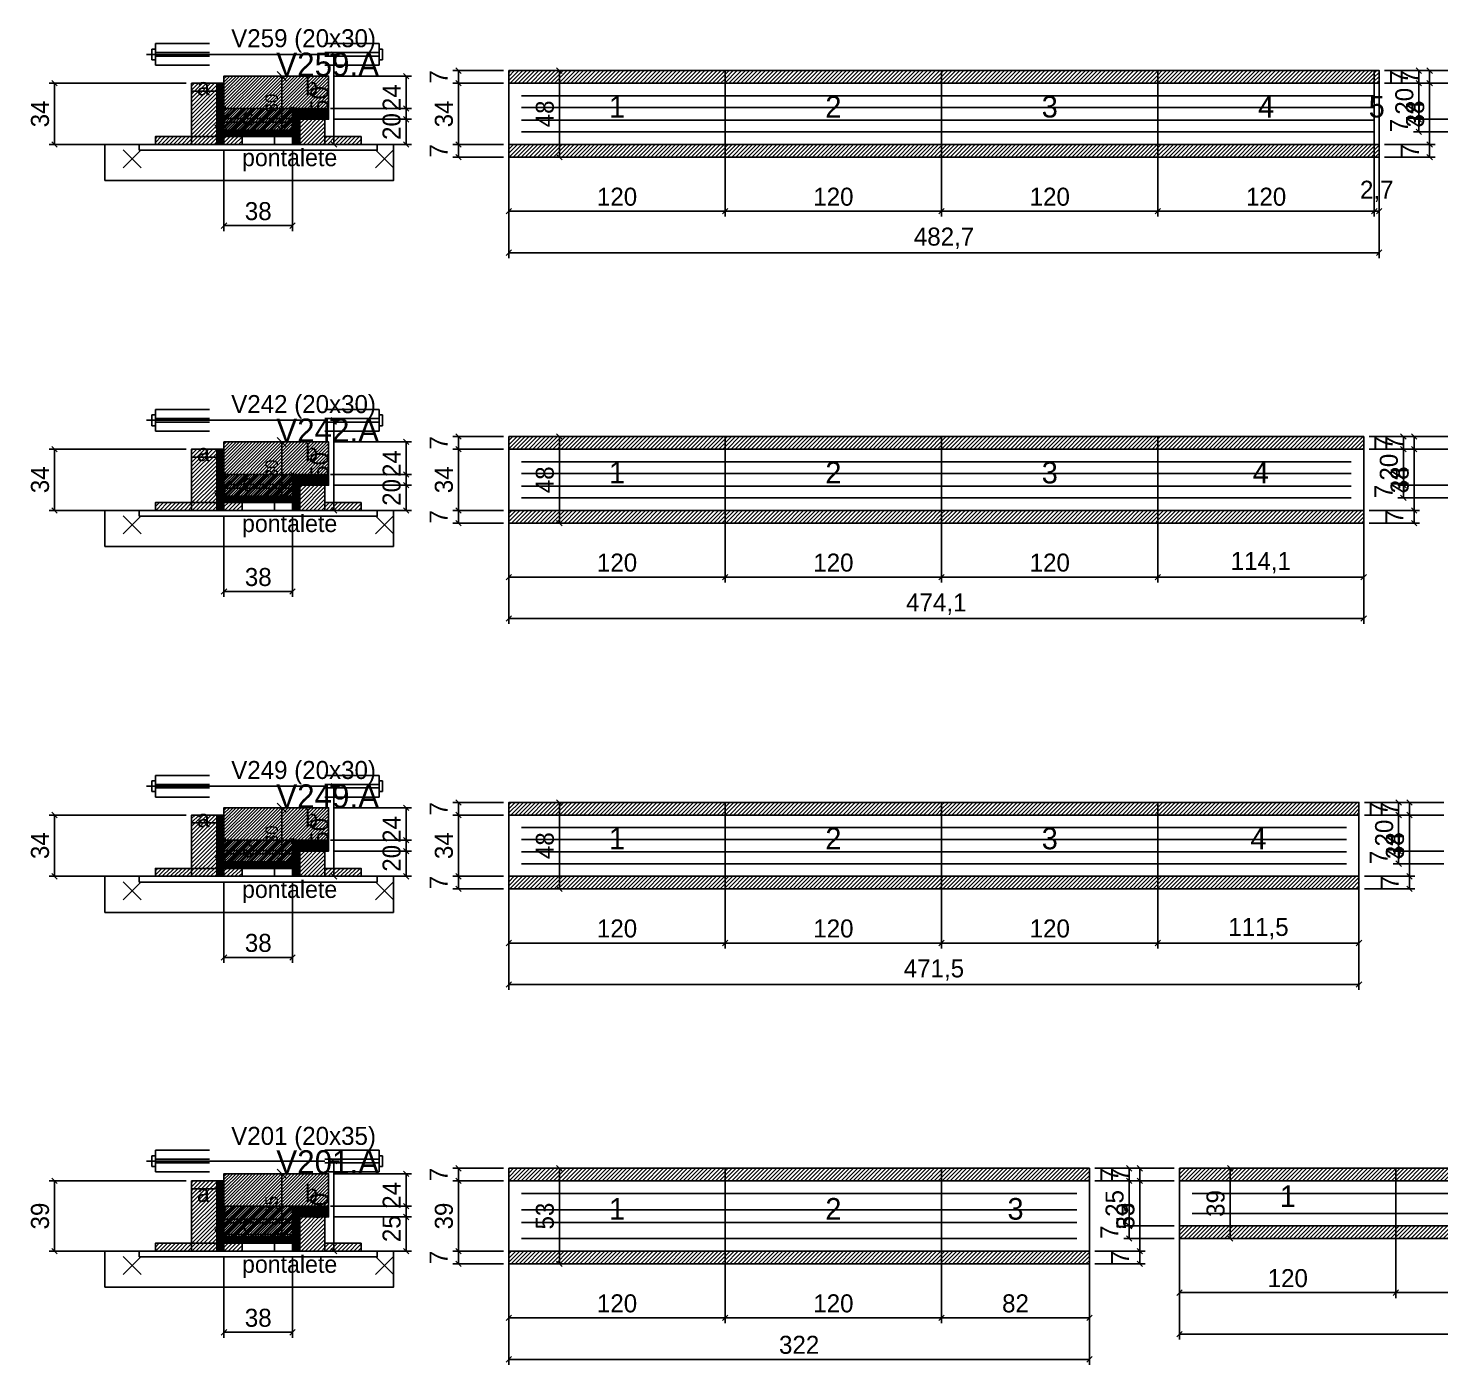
# Model space of a CAD drawing. Extents: x -13000 to 3070, y -38812 to 10330.
# Drawn here: x -69 to 715, y -29642 to -28900 of the extents above; entities that cross this region are included whole.
import ezdxf
from ezdxf.enums import TextEntityAlignment as Align

# ---------------------------------------------------------------- set-up
doc = ezdxf.new("R2010")
doc.units = 0
for name, color, linetype in [('5', 5, 'Continuous'), ('barrote', 126, 'Continuous'), ('CONCRETO', 251, 'Continuous'), ('COTA', 241, 'Continuous'), ('Cota Seção (2x)', 241, 'Continuous'), ('detalhes', 7, 'Continuous'), ('ESTRUTURACAO', 7, 'Continuous'), ('Hachura', 251, 'Continuous'), ('Madeira', 126, 'Continuous'), ('Painéis', 200, 'Continuous'), ('presilha', 224, 'Continuous'), ('SARR_2.2x7', 40, 'Continuous'), ('SCO-___-LAJ', 224, 'Continuous'), ('TENSOR', 224, 'Continuous'), ('Texto Seção', 7, 'Continuous')]:
    doc.layers.add(name, color=color, linetype=linetype)
doc.dimstyles.new('PAINEL', dxfattribs={"dimtxt": 10, "dimasz": 3, "dimexe": 3, "dimexo": 3, "dimgap": 3, "dimtad": 1, "dimblk": 'OBLIQUE', "dimblk1": 'OBLIQUE', "dimcen": 2.5, "dimclrd": 4, "dimclre": 4, "dimclrt": 240, "dimazin": 3, "dimtfac": 1, "dimtmove": 0, "dimatfit": 3})
doc.dimstyles.new('SECAO2X', dxfattribs={"dimtxt": 7, "dimasz": 5, "dimexe": 3, "dimexo": 3, "dimgap": 2, "dimtad": 3, "dimblk": 'OBLIQUE', "dimblk1": 'OBLIQUE', "dimcen": 2.5, "dimclrd": 4, "dimclre": 4, "dimclrt": 1, "dimazin": 3, "dimtfac": 1, "dimtmove": 0, "dimatfit": 3})

# ---------------------------------------------------------------- blocks, each defined once
blk = doc.blocks.new('PAR_ESQ')
for p, q in [((-1, -1), (1, 1)), ((-1, 1), (1, -1))]:
    blk.add_line(p, q)
blk = doc.blocks.new('PAR_FUNDO_ESQ')
for p, q in [((-1, -1), (1, 1)), ((-1, 1), (1, -1))]:
    blk.add_line(p, q)
blk = doc.blocks.new('PAR_FUNDO_DIR')
for p, q in [((-1, -1), (1, 1)), ((-1, 1), (1, -1))]:
    blk.add_line(p, q)
blk = doc.blocks.new('par_int_esq')
for p, q in [((-1, -1), (1, 1)), ((-1, 1), (1, -1))]:
    blk.add_line(p, q)
blk = doc.blocks.new('par_int_dir')
for p, q in [((-1, -1), (1, 1)), ((-1, 1), (1, -1))]:
    blk.add_line(p, q)
blk = doc.blocks.new('_OBLIQUE')
at = {"color": 0, "linetype": 'BYBLOCK'}
blk.add_line((-0.5, -0.5), (0.5, 0.5), dxfattribs=at)

msp = doc.modelspace()

# ---------------------------------------------------------------- hatches: boundary and pattern name
at = {"layer": 'COTA'}
h = msp.add_hatch(dxfattribs=at)
h.set_pattern_fill('ANSI31', scale=0.4)
h.paths.add_polyline_path([(40, -28957), (40, -28927), (98, -28927), (98, -28951), (78, -28951), (78, -28957)])
h = msp.add_hatch(dxfattribs=at)
h.set_pattern_fill('ANSI31', scale=0.5)
h.paths.add_polyline_path([(198, -28931), (318, -28931), (318, -28924), (198, -28924)])
h = msp.add_hatch(dxfattribs=at)
h.set_pattern_fill('ANSI31', scale=0.5)
h.paths.add_polyline_path([(318, -28931), (438, -28931), (438, -28924), (318, -28924)])
h = msp.add_hatch(dxfattribs=at)
h.set_pattern_fill('ANSI31', scale=0.5)
h.paths.add_polyline_path([(438, -28931), (558, -28931), (558, -28924), (438, -28924)])
h = msp.add_hatch(dxfattribs=at)
h.set_pattern_fill('ANSI31', scale=0.5)
h.paths.add_polyline_path([(558, -28931), (678, -28931), (678, -28924), (558, -28924)])
h = msp.add_hatch(dxfattribs=at)
h.set_pattern_fill('ANSI31', scale=0.5)
h.paths.add_polyline_path([(678, -28931), (680.7, -28931), (680.7, -28924), (678, -28924)])
h = msp.add_hatch(dxfattribs=at)
h.set_pattern_fill('ANSI31', scale=0.5)
h.paths.add_polyline_path([(198, -28972), (318, -28972), (318, -28965), (198, -28965)])
h = msp.add_hatch(dxfattribs=at)
h.set_pattern_fill('ANSI31', scale=0.5)
h.paths.add_polyline_path([(318, -28972), (438, -28972), (438, -28965), (318, -28965)])
h = msp.add_hatch(dxfattribs=at)
h.set_pattern_fill('ANSI31', scale=0.5)
h.paths.add_polyline_path([(438, -28972), (558, -28972), (558, -28965), (438, -28965)])
h = msp.add_hatch(dxfattribs=at)
h.set_pattern_fill('ANSI31', scale=0.5)
h.paths.add_polyline_path([(558, -28972), (678, -28972), (678, -28965), (558, -28965)])
h = msp.add_hatch(dxfattribs=at)
h.set_pattern_fill('ANSI31', scale=0.5)
h.paths.add_polyline_path([(678, -28972), (680.7, -28972), (680.7, -28965), (678, -28965)])
h = msp.add_hatch(dxfattribs=at)
h.set_pattern_fill('ANSI31', scale=0.5)
h.paths.add_polyline_path([(198, -29134), (318, -29134), (318, -29127), (198, -29127)])
h = msp.add_hatch(dxfattribs=at)
h.set_pattern_fill('ANSI31', scale=0.5)
h.paths.add_polyline_path([(318, -29134), (438, -29134), (438, -29127), (318, -29127)])
h = msp.add_hatch(dxfattribs=at)
h.set_pattern_fill('ANSI31', scale=0.5)
h.paths.add_polyline_path([(438, -29134), (558, -29134), (558, -29127), (438, -29127)])
h = msp.add_hatch(dxfattribs=at)
h.set_pattern_fill('ANSI31', scale=0.5)
h.paths.add_polyline_path([(558, -29134), (672.1, -29134), (672.1, -29127), (558, -29127)])
h = msp.add_hatch(dxfattribs=at)
h.set_pattern_fill('ANSI31', scale=0.4)
h.paths.add_polyline_path([(40, -29160), (40, -29130), (98, -29130), (98, -29154), (78, -29154), (78, -29160)])
h = msp.add_hatch(dxfattribs=at)
h.set_pattern_fill('ANSI31', scale=0.5)
h.paths.add_polyline_path([(198, -29175), (318, -29175), (318, -29168), (198, -29168)])
h = msp.add_hatch(dxfattribs=at)
h.set_pattern_fill('ANSI31', scale=0.5)
h.paths.add_polyline_path([(318, -29175), (438, -29175), (438, -29168), (318, -29168)])
h = msp.add_hatch(dxfattribs=at)
h.set_pattern_fill('ANSI31', scale=0.5)
h.paths.add_polyline_path([(438, -29175), (558, -29175), (558, -29168), (438, -29168)])
h = msp.add_hatch(dxfattribs=at)
h.set_pattern_fill('ANSI31', scale=0.5)
h.paths.add_polyline_path([(558, -29175), (672.1, -29175), (672.1, -29168), (558, -29168)])
h = msp.add_hatch(dxfattribs=at)
h.set_pattern_fill('ANSI31', scale=0.5)
h.paths.add_polyline_path([(198, -29337), (318, -29337), (318, -29330), (198, -29330)])
h = msp.add_hatch(dxfattribs=at)
h.set_pattern_fill('ANSI31', scale=0.5)
h.paths.add_polyline_path([(318, -29337), (438, -29337), (438, -29330), (318, -29330)])
h = msp.add_hatch(dxfattribs=at)
h.set_pattern_fill('ANSI31', scale=0.5)
h.paths.add_polyline_path([(438, -29337), (558, -29337), (558, -29330), (438, -29330)])
h = msp.add_hatch(dxfattribs=at)
h.set_pattern_fill('ANSI31', scale=0.5)
h.paths.add_polyline_path([(558, -29337), (669.5, -29337), (669.5, -29330), (558, -29330)])
h = msp.add_hatch(dxfattribs=at)
h.set_pattern_fill('ANSI31', scale=0.4)
h.paths.add_polyline_path([(40, -29363), (40, -29333), (98, -29333), (98, -29357), (78, -29357), (78, -29363)])
h = msp.add_hatch(dxfattribs=at)
h.set_pattern_fill('ANSI31', scale=0.5)
h.paths.add_polyline_path([(198, -29378), (318, -29378), (318, -29371), (198, -29371)])
h = msp.add_hatch(dxfattribs=at)
h.set_pattern_fill('ANSI31', scale=0.5)
h.paths.add_polyline_path([(318, -29378), (438, -29378), (438, -29371), (318, -29371)])
h = msp.add_hatch(dxfattribs=at)
h.set_pattern_fill('ANSI31', scale=0.5)
h.paths.add_polyline_path([(438, -29378), (558, -29378), (558, -29371), (438, -29371)])
h = msp.add_hatch(dxfattribs=at)
h.set_pattern_fill('ANSI31', scale=0.5)
h.paths.add_polyline_path([(558, -29378), (669.5, -29378), (669.5, -29371), (558, -29371)])
h = msp.add_hatch(dxfattribs=at)
h.set_pattern_fill('ANSI31', scale=0.5)
h.paths.add_polyline_path([(198, -29540), (318, -29540), (318, -29533), (198, -29533)])
h = msp.add_hatch(dxfattribs=at)
h.set_pattern_fill('ANSI31', scale=0.5)
h.paths.add_polyline_path([(318, -29540), (438, -29540), (438, -29533), (318, -29533)])
h = msp.add_hatch(dxfattribs=at)
h.set_pattern_fill('ANSI31', scale=0.5)
h.paths.add_polyline_path([(438, -29540), (520, -29540), (520, -29533), (438, -29533)])
h = msp.add_hatch(dxfattribs=at)
h.set_pattern_fill('ANSI31', scale=0.5)
h.paths.add_polyline_path([(570, -29540), (690, -29540), (690, -29533), (570, -29533)])
h = msp.add_hatch(dxfattribs=at)
h.set_pattern_fill('ANSI31', scale=0.5)
h.paths.add_polyline_path([(690, -29540), (810, -29540), (810, -29533), (690, -29533)])
h = msp.add_hatch(dxfattribs=at)
h.set_pattern_fill('ANSI31', scale=0.4)
h.paths.add_polyline_path([(40, -29571), (40, -29536), (98, -29536), (98, -29560), (78, -29560), (78, -29571)])
h = msp.add_hatch(dxfattribs=at)
h.set_pattern_fill('ANSI31', scale=0.5)
h.paths.add_polyline_path([(570, -29572), (690, -29572), (690, -29565), (570, -29565)])
h = msp.add_hatch(dxfattribs=at)
h.set_pattern_fill('ANSI31', scale=0.5)
h.paths.add_polyline_path([(690, -29572), (810, -29572), (810, -29565), (690, -29565)])
h = msp.add_hatch(dxfattribs=at)
h.set_pattern_fill('ANSI31', scale=0.5)
h.paths.add_polyline_path([(198, -29586), (318, -29586), (318, -29579), (198, -29579)])
h = msp.add_hatch(dxfattribs=at)
h.set_pattern_fill('ANSI31', scale=0.5)
h.paths.add_polyline_path([(318, -29586), (438, -29586), (438, -29579), (318, -29579)])
h = msp.add_hatch(dxfattribs=at)
h.set_pattern_fill('ANSI31', scale=0.5)
h.paths.add_polyline_path([(438, -29586), (520, -29586), (520, -29579), (438, -29579)])
at = {"layer": 'Hachura'}
h = msp.add_hatch(dxfattribs=at)
h.set_pattern_fill('ANSI31', scale=0.5)
h.paths.add_polyline_path([(22, -28965), (36, -28965), (36, -28931), (22, -28931)])
h = msp.add_hatch(dxfattribs=at)
h.set_pattern_fill('ANSI31', scale=0.5)
h.paths.add_polyline_path([(22, -28935.4), (36, -28935.4), (36, -28931), (22, -28931)])
h = msp.add_hatch(dxfattribs=at)
h.set_pattern_fill('SOLID')
h.paths.add_polyline_path([(36, -28965), (40, -28965), (40, -28931), (36, -28931)])
h = msp.add_hatch(dxfattribs=at)
h.set_pattern_fill('SOLID')
h.paths.add_polyline_path([(78, -28965), (82, -28965), (82, -28945), (78, -28945)])
h = msp.add_hatch(dxfattribs=at)
h.set_pattern_fill('SOLID')
h.paths.add_polyline_path([(78, -28945), (98, -28945), (98, -28951), (78, -28951)])
h = msp.add_hatch(dxfattribs=at)
h.set_pattern_fill('ANSI31', scale=0.5)
h.paths.add_polyline_path([(82, -28965), (96, -28965), (96, -28945), (82, -28945)])
h = msp.add_hatch(dxfattribs=at)
h.set_pattern_fill('ANSI31', scale=0.5)
h.paths.add_polyline_path([(82, -28949.4), (96, -28949.4), (96, -28945), (82, -28945)])
h = msp.add_hatch(dxfattribs=at)
h.set_pattern_fill('ANSI31', scale=0.5)
h.paths.add_polyline_path([(2, -28965), (22, -28965), (22, -28960.6), (2, -28960.6)])
h = msp.add_hatch(dxfattribs=at)
h.set_pattern_fill('SOLID')
h.paths.add_polyline_path([(40, -28960.6), (78, -28960.6), (78, -28957), (40, -28957)])
h = msp.add_hatch(dxfattribs=at)
h.set_pattern_fill('ANSI31', scale=0.5)
h.paths.add_polyline_path([(40, -28965), (50, -28965), (50, -28960.6), (40, -28960.6)])
h = msp.add_hatch(dxfattribs=at)
h.set_pattern_fill('ANSI31', scale=0.5)
h.paths.add_polyline_path([(96, -28965), (116, -28965), (116, -28960.6), (96, -28960.6)])
h = msp.add_hatch(dxfattribs=at)
h.set_pattern_fill('ANSI31', scale=0.5)
h.paths.add_polyline_path([(22, -29168), (36, -29168), (36, -29134), (22, -29134)])
h = msp.add_hatch(dxfattribs=at)
h.set_pattern_fill('ANSI31', scale=0.5)
h.paths.add_polyline_path([(22, -29138.4), (36, -29138.4), (36, -29134), (22, -29134)])
h = msp.add_hatch(dxfattribs=at)
h.set_pattern_fill('SOLID')
h.paths.add_polyline_path([(36, -29168), (40, -29168), (40, -29134), (36, -29134)])
h = msp.add_hatch(dxfattribs=at)
h.set_pattern_fill('SOLID')
h.paths.add_polyline_path([(78, -29168), (82, -29168), (82, -29148), (78, -29148)])
h = msp.add_hatch(dxfattribs=at)
h.set_pattern_fill('SOLID')
h.paths.add_polyline_path([(78, -29148), (98, -29148), (98, -29154), (78, -29154)])
h = msp.add_hatch(dxfattribs=at)
h.set_pattern_fill('ANSI31', scale=0.5)
h.paths.add_polyline_path([(82, -29168), (96, -29168), (96, -29148), (82, -29148)])
h = msp.add_hatch(dxfattribs=at)
h.set_pattern_fill('ANSI31', scale=0.5)
h.paths.add_polyline_path([(82, -29152.4), (96, -29152.4), (96, -29148), (82, -29148)])
h = msp.add_hatch(dxfattribs=at)
h.set_pattern_fill('ANSI31', scale=0.5)
h.paths.add_polyline_path([(2, -29168), (22, -29168), (22, -29163.6), (2, -29163.6)])
h = msp.add_hatch(dxfattribs=at)
h.set_pattern_fill('SOLID')
h.paths.add_polyline_path([(40, -29163.6), (78, -29163.6), (78, -29160), (40, -29160)])
h = msp.add_hatch(dxfattribs=at)
h.set_pattern_fill('ANSI31', scale=0.5)
h.paths.add_polyline_path([(40, -29168), (50, -29168), (50, -29163.6), (40, -29163.6)])
h = msp.add_hatch(dxfattribs=at)
h.set_pattern_fill('ANSI31', scale=0.5)
h.paths.add_polyline_path([(96, -29168), (116, -29168), (116, -29163.6), (96, -29163.6)])
h = msp.add_hatch(dxfattribs=at)
h.set_pattern_fill('ANSI31', scale=0.5)
h.paths.add_polyline_path([(22, -29371), (36, -29371), (36, -29337), (22, -29337)])
h = msp.add_hatch(dxfattribs=at)
h.set_pattern_fill('ANSI31', scale=0.5)
h.paths.add_polyline_path([(22, -29341.4), (36, -29341.4), (36, -29337), (22, -29337)])
h = msp.add_hatch(dxfattribs=at)
h.set_pattern_fill('SOLID')
h.paths.add_polyline_path([(36, -29371), (40, -29371), (40, -29337), (36, -29337)])
h = msp.add_hatch(dxfattribs=at)
h.set_pattern_fill('SOLID')
h.paths.add_polyline_path([(78, -29371), (82, -29371), (82, -29351), (78, -29351)])
h = msp.add_hatch(dxfattribs=at)
h.set_pattern_fill('SOLID')
h.paths.add_polyline_path([(78, -29351), (98, -29351), (98, -29357), (78, -29357)])
h = msp.add_hatch(dxfattribs=at)
h.set_pattern_fill('ANSI31', scale=0.5)
h.paths.add_polyline_path([(82, -29371), (96, -29371), (96, -29351), (82, -29351)])
h = msp.add_hatch(dxfattribs=at)
h.set_pattern_fill('ANSI31', scale=0.5)
h.paths.add_polyline_path([(82, -29355.4), (96, -29355.4), (96, -29351), (82, -29351)])
h = msp.add_hatch(dxfattribs=at)
h.set_pattern_fill('ANSI31', scale=0.5)
h.paths.add_polyline_path([(2, -29371), (22, -29371), (22, -29366.6), (2, -29366.6)])
h = msp.add_hatch(dxfattribs=at)
h.set_pattern_fill('SOLID')
h.paths.add_polyline_path([(40, -29366.6), (78, -29366.6), (78, -29363), (40, -29363)])
h = msp.add_hatch(dxfattribs=at)
h.set_pattern_fill('ANSI31', scale=0.5)
h.paths.add_polyline_path([(40, -29371), (50, -29371), (50, -29366.6), (40, -29366.6)])
h = msp.add_hatch(dxfattribs=at)
h.set_pattern_fill('ANSI31', scale=0.5)
h.paths.add_polyline_path([(96, -29371), (116, -29371), (116, -29366.6), (96, -29366.6)])
h = msp.add_hatch(dxfattribs=at)
h.set_pattern_fill('ANSI31', scale=0.5)
h.paths.add_polyline_path([(22, -29579), (36, -29579), (36, -29540), (22, -29540)])
h = msp.add_hatch(dxfattribs=at)
h.set_pattern_fill('ANSI31', scale=0.5)
h.paths.add_polyline_path([(22, -29544.4), (36, -29544.4), (36, -29540), (22, -29540)])
h = msp.add_hatch(dxfattribs=at)
h.set_pattern_fill('SOLID')
h.paths.add_polyline_path([(36, -29579), (40, -29579), (40, -29540), (36, -29540)])
h = msp.add_hatch(dxfattribs=at)
h.set_pattern_fill('SOLID')
h.paths.add_polyline_path([(78, -29579), (82, -29579), (82, -29554), (78, -29554)])
h = msp.add_hatch(dxfattribs=at)
h.set_pattern_fill('SOLID')
h.paths.add_polyline_path([(78, -29554), (98, -29554), (98, -29560), (78, -29560)])
h = msp.add_hatch(dxfattribs=at)
h.set_pattern_fill('ANSI31', scale=0.5)
h.paths.add_polyline_path([(82, -29579), (96, -29579), (96, -29554), (82, -29554)])
h = msp.add_hatch(dxfattribs=at)
h.set_pattern_fill('ANSI31', scale=0.5)
h.paths.add_polyline_path([(82, -29558.4), (96, -29558.4), (96, -29554), (82, -29554)])
h = msp.add_hatch(dxfattribs=at)
h.set_pattern_fill('SOLID')
h.paths.add_polyline_path([(40, -29574.6), (78, -29574.6), (78, -29571), (40, -29571)])
h = msp.add_hatch(dxfattribs=at)
h.set_pattern_fill('ANSI31', scale=0.5)
h.paths.add_polyline_path([(2, -29579), (22, -29579), (22, -29574.6), (2, -29574.6)])
h = msp.add_hatch(dxfattribs=at)
h.set_pattern_fill('ANSI31', scale=0.5)
h.paths.add_polyline_path([(40, -29579), (50, -29579), (50, -29574.6), (40, -29574.6)])
h = msp.add_hatch(dxfattribs=at)
h.set_pattern_fill('ANSI31', scale=0.5)
h.paths.add_polyline_path([(96, -29579), (116, -29579), (116, -29574.6), (96, -29574.6)])
at = {"layer": 'HACHURACONCRETO'}
h = msp.add_hatch(dxfattribs=at)
h.set_pattern_fill('ANSI31', scale=0.3)
h.paths.add_polyline_path([(40, -28960.6), (78, -28960.6), (78, -28945), (40, -28945)])
h = msp.add_hatch(dxfattribs=at)
h.set_pattern_fill('ANSI31', scale=0.3)
h.paths.add_polyline_path([(40, -29163.6), (78, -29163.6), (78, -29148), (40, -29148)])
h = msp.add_hatch(dxfattribs=at)
h.set_pattern_fill('ANSI31', scale=0.3)
h.paths.add_polyline_path([(40, -29366.6), (78, -29366.6), (78, -29351), (40, -29351)])
h = msp.add_hatch(dxfattribs=at)
h.set_pattern_fill('ANSI31', scale=0.3)
h.paths.add_polyline_path([(40, -29574.6), (78, -29574.6), (78, -29554), (40, -29554)])

# ---------------------------------------------------------------- linework, layer by layer
for p, q in [((0, -28912), (0, -28918)), ((2, -28912), (0, -28912)), ((2, -28909), (32, -28909)), ((2, -28909), (2, -28921)), ((2, -28914), (32, -28914)), ((96, -28909), (126, -28909)), ((96, -28914), (126, -28914)), ((126, -28909), (126, -28921)), ((126, -28912), (128, -28912)), ((128, -28912), (128, -28918)), ((2, -28918), (0, -28918)), ((2, -28916), (32, -28916)), ((2, -28921), (32, -28921)), ((96, -28916), (126, -28916)), ((96, -28921), (126, -28921)), ((126, -28918), (128, -28918)), ((0, -29115), (0, -29121)), ((2, -29115), (0, -29115)), ((2, -29112), (32, -29112)), ((2, -29112), (2, -29124)), ((2, -29117), (32, -29117)), ((2, -29119), (32, -29119)), ((96, -29112), (126, -29112)), ((96, -29117), (126, -29117)), ((96, -29119), (126, -29119)), ((126, -29112), (126, -29124)), ((126, -29115), (128, -29115)), ((128, -29115), (128, -29121)), ((2, -29121), (0, -29121)), ((2, -29124), (32, -29124)), ((96, -29124), (126, -29124)), ((126, -29121), (128, -29121)), ((2, -29315), (32, -29315)), ((2, -29315), (2, -29327)), ((96, -29315), (126, -29315)), ((126, -29315), (126, -29327)), ((0, -29318), (0, -29324)), ((2, -29318), (0, -29318)), ((2, -29320), (32, -29320)), ((2, -29322), (32, -29322)), ((96, -29320), (126, -29320)), ((96, -29322), (126, -29322)), ((126, -29318), (128, -29318)), ((128, -29318), (128, -29324)), ((2, -29324), (0, -29324)), ((2, -29327), (32, -29327)), ((96, -29327), (126, -29327)), ((126, -29324), (128, -29324)), ((0, -29526), (0, -29532)), ((2, -29526), (0, -29526)), ((2, -29523), (32, -29523)), ((2, -29523), (2, -29535)), ((96, -29523), (126, -29523)), ((126, -29523), (126, -29535)), ((126, -29526), (128, -29526)), ((128, -29526), (128, -29532)), ((2, -29532), (0, -29532)), ((2, -29528), (32, -29528)), ((2, -29530), (32, -29530)), ((96, -29528), (126, -29528)), ((96, -29530), (126, -29530)), ((126, -29532), (128, -29532)), ((2, -29535), (32, -29535)), ((96, -29535), (126, -29535))]:
    msp.add_line(p, q)
at = {"layer": 'BARRA_ANCORAGEM'}
for p, q in [((40, -28950.6), (78, -28950.6)), ((40, -28952.6), (40, -28950.6)), ((40, -28952.6), (78, -28952.6)), ((78, -28952.6), (78, -28950.6)), ((40, -28957.4), (78, -28957.4)), ((40, -28959.4), (40, -28957.4)), ((40, -28959.4), (78, -28959.4)), ((78, -28959.4), (78, -28957.4)), ((40, -29153.6), (78, -29153.6)), ((40, -29155.6), (40, -29153.6)), ((40, -29155.6), (78, -29155.6)), ((78, -29155.6), (78, -29153.6)), ((40, -29160.4), (78, -29160.4)), ((40, -29162.4), (40, -29160.4)), ((40, -29162.4), (78, -29162.4)), ((78, -29162.4), (78, -29160.4)), ((40, -29356.6), (78, -29356.6)), ((40, -29358.6), (40, -29356.6)), ((40, -29358.6), (78, -29358.6)), ((78, -29358.6), (78, -29356.6)), ((40, -29363.4), (78, -29363.4)), ((40, -29365.4), (40, -29363.4)), ((40, -29365.4), (78, -29365.4)), ((78, -29365.4), (78, -29363.4)), ((40, -29561.25), (78, -29561.25)), ((40, -29563.25), (40, -29561.25)), ((40, -29563.25), (78, -29563.25)), ((78, -29563.25), (78, -29561.25)), ((40, -29569.75), (78, -29569.75)), ((40, -29571.75), (40, -29569.75)), ((40, -29571.75), (78, -29571.75)), ((78, -29571.75), (78, -29569.75))]:
    msp.add_line(p, q, dxfattribs=at)
at = {"layer": 'barrote'}
for points in [[(-26, -28985), (134, -28985), (134, -28965), (-26, -28965)], [(-26, -29188), (134, -29188), (134, -29168), (-26, -29168)], [(-26, -29391), (134, -29391), (134, -29371), (-26, -29371)], [(-26, -29599), (134, -29599), (134, -29579), (-26, -29579)]]:
    msp.add_lwpolyline(points, close=True, dxfattribs=at)
at = {"layer": 'CONCRETO'}
for points in [[(40, -28957), (40, -28927), (98, -28927), (98, -28951), (78, -28951), (78, -28957)], [(40, -29160), (40, -29130), (98, -29130), (98, -29154), (78, -29154), (78, -29160)], [(40, -29363), (40, -29333), (98, -29333), (98, -29357), (78, -29357), (78, -29363)], [(40, -29571), (40, -29536), (98, -29536), (98, -29560), (78, -29560), (78, -29571)]]:
    msp.add_lwpolyline(points, close=True, dxfattribs=at)
at = {"layer": 'HACHURACONCRETO'}
for points in [[(40, -28960.6), (78, -28960.6), (78, -28945), (40, -28945)], [(40, -29163.6), (78, -29163.6), (78, -29148), (40, -29148)], [(40, -29366.6), (78, -29366.6), (78, -29351), (40, -29351)], [(40, -29574.6), (78, -29574.6), (78, -29554), (40, -29554)]]:
    msp.add_lwpolyline(points, close=True, dxfattribs=at)
at = {"layer": 'Madeira'}
for points in [[(22, -28965), (36, -28965), (36, -28931), (22, -28931)], [(22, -28935.4), (36, -28935.4), (36, -28931), (22, -28931)], [(82, -28965), (96, -28965), (96, -28945), (82, -28945)], [(82, -28949.4), (96, -28949.4), (96, -28945), (82, -28945)], [(2, -28965), (22, -28965), (22, -28960.6), (2, -28960.6)], [(22, -28965), (36, -28965), (36, -28960.6), (22, -28960.6)], [(40, -28965), (50, -28965), (50, -28960.6), (40, -28960.6)], [(68, -28965), (78, -28965), (78, -28960.6), (68, -28960.6)], [(96, -28965), (116, -28965), (116, -28960.6), (96, -28960.6)], [(22, -29168), (36, -29168), (36, -29134), (22, -29134)], [(22, -29138.4), (36, -29138.4), (36, -29134), (22, -29134)], [(82, -29168), (96, -29168), (96, -29148), (82, -29148)], [(82, -29152.4), (96, -29152.4), (96, -29148), (82, -29148)], [(2, -29168), (22, -29168), (22, -29163.6), (2, -29163.6)], [(22, -29168), (36, -29168), (36, -29163.6), (22, -29163.6)], [(40, -29168), (50, -29168), (50, -29163.6), (40, -29163.6)], [(68, -29168), (78, -29168), (78, -29163.6), (68, -29163.6)], [(96, -29168), (116, -29168), (116, -29163.6), (96, -29163.6)], [(22, -29371), (36, -29371), (36, -29337), (22, -29337)], [(22, -29341.4), (36, -29341.4), (36, -29337), (22, -29337)], [(82, -29371), (96, -29371), (96, -29351), (82, -29351)], [(82, -29355.4), (96, -29355.4), (96, -29351), (82, -29351)], [(2, -29371), (22, -29371), (22, -29366.6), (2, -29366.6)], [(22, -29371), (36, -29371), (36, -29366.6), (22, -29366.6)], [(40, -29371), (50, -29371), (50, -29366.6), (40, -29366.6)], [(68, -29371), (78, -29371), (78, -29366.6), (68, -29366.6)], [(96, -29371), (116, -29371), (116, -29366.6), (96, -29366.6)], [(22, -29579), (36, -29579), (36, -29540), (22, -29540)], [(22, -29544.4), (36, -29544.4), (36, -29540), (22, -29540)], [(82, -29579), (96, -29579), (96, -29554), (82, -29554)], [(82, -29558.4), (96, -29558.4), (96, -29554), (82, -29554)], [(2, -29579), (22, -29579), (22, -29574.6), (2, -29574.6)], [(22, -29579), (36, -29579), (36, -29574.6), (22, -29574.6)], [(40, -29579), (50, -29579), (50, -29574.6), (40, -29574.6)], [(68, -29579), (78, -29579), (78, -29574.6), (68, -29574.6)], [(96, -29579), (116, -29579), (116, -29574.6), (96, -29574.6)]]:
    msp.add_lwpolyline(points, close=True, dxfattribs=at)
at = {"layer": 'Painéis'}
for p, q in [((198, -28931), (318, -28931)), ((198, -28965), (198, -28931)), ((318, -28965), (318, -28931)), ((318, -28965), (318, -28931)), ((318, -28931), (438, -28931)), ((318, -28965), (318, -28931)), ((438, -28965), (438, -28931)), ((438, -28965), (438, -28931)), ((438, -28931), (558, -28931)), ((438, -28965), (438, -28931)), ((558, -28965), (558, -28931)), ((558, -28965), (558, -28931)), ((558, -28931), (678, -28931)), ((558, -28965), (558, -28931)), ((678, -28965), (678, -28931)), ((678, -28965), (678, -28931)), ((678, -28931), (680.7, -28931)), ((678, -28965), (678, -28931)), ((680.7, -28965), (680.7, -28931)), ((198, -28965), (318, -28965)), ((318, -28965), (438, -28965)), ((438, -28965), (558, -28965)), ((558, -28965), (678, -28965)), ((678, -28965), (680.7, -28965)), ((198, -29134), (318, -29134)), ((198, -29168), (198, -29134)), ((318, -29168), (318, -29134)), ((318, -29168), (318, -29134)), ((318, -29134), (438, -29134)), ((318, -29168), (318, -29134)), ((438, -29168), (438, -29134)), ((438, -29168), (438, -29134)), ((438, -29134), (558, -29134)), ((438, -29168), (438, -29134)), ((558, -29168), (558, -29134)), ((558, -29168), (558, -29134)), ((558, -29134), (672.1, -29134)), ((558, -29168), (558, -29134)), ((672.1, -29168), (672.1, -29134)), ((198, -29168), (318, -29168)), ((318, -29168), (438, -29168)), ((438, -29168), (558, -29168)), ((558, -29168), (672.1, -29168)), ((198, -29337), (318, -29337)), ((198, -29371), (198, -29337)), ((318, -29371), (318, -29337)), ((318, -29371), (318, -29337)), ((318, -29337), (438, -29337)), ((318, -29371), (318, -29337)), ((438, -29371), (438, -29337)), ((438, -29371), (438, -29337)), ((438, -29337), (558, -29337)), ((438, -29371), (438, -29337)), ((558, -29371), (558, -29337)), ((558, -29371), (558, -29337)), ((558, -29337), (669.5, -29337)), ((558, -29371), (558, -29337)), ((669.5, -29371), (669.5, -29337)), ((198, -29371), (318, -29371)), ((318, -29371), (438, -29371)), ((438, -29371), (558, -29371)), ((558, -29371), (669.5, -29371)), ((198, -29540), (318, -29540)), ((198, -29579), (198, -29540)), ((318, -29579), (318, -29540)), ((318, -29579), (318, -29540)), ((318, -29540), (438, -29540)), ((318, -29579), (318, -29540)), ((438, -29579), (438, -29540)), ((438, -29579), (438, -29540)), ((438, -29540), (520, -29540)), ((438, -29579), (438, -29540)), ((520, -29579), (520, -29540)), ((570, -29540), (690, -29540)), ((570, -29565), (570, -29540)), ((690, -29565), (690, -29540)), ((690, -29565), (690, -29540)), ((690, -29540), (810, -29540)), ((690, -29565), (690, -29540)), ((570, -29565), (690, -29565)), ((690, -29565), (810, -29565)), ((198, -29579), (318, -29579)), ((318, -29579), (438, -29579)), ((438, -29579), (520, -29579))]:
    msp.add_line(p, q, dxfattribs=at)
for points in [[(36, -28965), (40, -28965), (40, -28931), (36, -28931)], [(78, -28965), (82, -28965), (82, -28945), (78, -28945)], [(78, -28945), (98, -28945), (98, -28951), (78, -28951)], [(40, -28960.6), (78, -28960.6), (78, -28957), (40, -28957)], [(36, -29168), (40, -29168), (40, -29134), (36, -29134)], [(78, -29168), (82, -29168), (82, -29148), (78, -29148)], [(78, -29148), (98, -29148), (98, -29154), (78, -29154)], [(40, -29163.6), (78, -29163.6), (78, -29160), (40, -29160)], [(36, -29371), (40, -29371), (40, -29337), (36, -29337)], [(78, -29371), (82, -29371), (82, -29351), (78, -29351)], [(78, -29351), (98, -29351), (98, -29357), (78, -29357)], [(40, -29366.6), (78, -29366.6), (78, -29363), (40, -29363)], [(36, -29579), (40, -29579), (40, -29540), (36, -29540)], [(78, -29579), (82, -29579), (82, -29554), (78, -29554)], [(78, -29554), (98, -29554), (98, -29560), (78, -29560)], [(40, -29574.6), (78, -29574.6), (78, -29571), (40, -29571)]]:
    msp.add_lwpolyline(points, close=True, dxfattribs=at)
at = {"layer": 'presilha'}
for p, q in [((-16, -28978), (-6, -28968)), ((-16, -28968), (-6, -28978)), ((124, -28978), (134, -28968)), ((124, -28968), (134, -28978)), ((-16, -29181), (-6, -29171)), ((-16, -29171), (-6, -29181)), ((124, -29181), (134, -29171)), ((124, -29171), (134, -29181)), ((-16, -29384), (-6, -29374)), ((-16, -29374), (-6, -29384)), ((124, -29384), (134, -29374)), ((124, -29374), (134, -29384)), ((-16, -29592), (-6, -29582)), ((-16, -29582), (-6, -29592)), ((124, -29592), (134, -29582)), ((124, -29582), (134, -29592))]:
    msp.add_line(p, q, dxfattribs=at)
at = {"layer": 'SARR_2.2x7'}
for points in [[(205, -28938), (318, -28938)], [(205, -28938), (318, -28938)], [(318, -28938), (438, -28938)], [(318, -28938), (438, -28938)], [(438, -28938), (558, -28938)], [(438, -28938), (558, -28938)], [(558, -28938), (678, -28938)], [(558, -28938), (678, -28938)], [(205, -28944.5), (318, -28944.5)], [(205, -28944.5), (318, -28944.5)], [(318, -28944.5), (438, -28944.5)], [(318, -28944.5), (438, -28944.5)], [(438, -28944.5), (558, -28944.5)], [(438, -28944.5), (558, -28944.5)], [(558, -28944.5), (678, -28944.5)], [(558, -28944.5), (678, -28944.5)], [(205, -28951.5), (318, -28951.5)], [(205, -28951.5), (318, -28951.5)], [(318, -28951.5), (438, -28951.5)], [(318, -28951.5), (438, -28951.5)], [(438, -28951.5), (558, -28951.5)], [(438, -28951.5), (558, -28951.5)], [(558, -28951.5), (678, -28951.5)], [(558, -28951.5), (678, -28951.5)], [(205, -28958), (318, -28958)], [(205, -28958), (318, -28958)], [(318, -28958), (438, -28958)], [(318, -28958), (438, -28958)], [(438, -28958), (558, -28958)], [(438, -28958), (558, -28958)], [(558, -28958), (678, -28958)], [(558, -28958), (678, -28958)], [(205, -29141), (318, -29141)], [(205, -29141), (318, -29141)], [(318, -29141), (438, -29141)], [(318, -29141), (438, -29141)], [(438, -29141), (558, -29141)], [(438, -29141), (558, -29141)], [(558, -29141), (665.1, -29141)], [(558, -29141), (665.1, -29141)], [(205, -29147.5), (318, -29147.5)], [(205, -29147.5), (318, -29147.5)], [(318, -29147.5), (438, -29147.5)], [(318, -29147.5), (438, -29147.5)], [(438, -29147.5), (558, -29147.5)], [(438, -29147.5), (558, -29147.5)], [(558, -29147.5), (665.1, -29147.5)], [(558, -29147.5), (665.1, -29147.5)], [(205, -29154.5), (318, -29154.5)], [(205, -29154.5), (318, -29154.5)], [(318, -29154.5), (438, -29154.5)], [(318, -29154.5), (438, -29154.5)], [(438, -29154.5), (558, -29154.5)], [(438, -29154.5), (558, -29154.5)], [(558, -29154.5), (665.1, -29154.5)], [(558, -29154.5), (665.1, -29154.5)], [(205, -29161), (318, -29161)], [(205, -29161), (318, -29161)], [(318, -29161), (438, -29161)], [(318, -29161), (438, -29161)], [(438, -29161), (558, -29161)], [(438, -29161), (558, -29161)], [(558, -29161), (665.1, -29161)], [(558, -29161), (665.1, -29161)], [(205, -29344), (318, -29344)], [(205, -29344), (318, -29344)], [(318, -29344), (438, -29344)], [(318, -29344), (438, -29344)], [(438, -29344), (558, -29344)], [(438, -29344), (558, -29344)], [(558, -29344), (662.5, -29344)], [(558, -29344), (662.5, -29344)], [(205, -29350.5), (318, -29350.5)], [(205, -29350.5), (318, -29350.5)], [(318, -29350.5), (438, -29350.5)], [(318, -29350.5), (438, -29350.5)], [(438, -29350.5), (558, -29350.5)], [(438, -29350.5), (558, -29350.5)], [(558, -29350.5), (662.5, -29350.5)], [(558, -29350.5), (662.5, -29350.5)], [(205, -29357.5), (318, -29357.5)], [(205, -29357.5), (318, -29357.5)], [(318, -29357.5), (438, -29357.5)], [(318, -29357.5), (438, -29357.5)], [(438, -29357.5), (558, -29357.5)], [(438, -29357.5), (558, -29357.5)], [(558, -29357.5), (662.5, -29357.5)], [(558, -29357.5), (662.5, -29357.5)], [(205, -29364), (318, -29364)], [(205, -29364), (318, -29364)], [(318, -29364), (438, -29364)], [(318, -29364), (438, -29364)], [(438, -29364), (558, -29364)], [(438, -29364), (558, -29364)], [(558, -29364), (662.5, -29364)], [(558, -29364), (662.5, -29364)], [(205, -29547), (318, -29547)], [(205, -29547), (318, -29547)], [(318, -29547), (438, -29547)], [(318, -29547), (438, -29547)], [(438, -29547), (513, -29547)], [(438, -29547), (513, -29547)], [(577, -29547), (690, -29547)], [(577, -29547), (690, -29547)], [(690, -29547), (810, -29547)], [(690, -29547), (810, -29547)], [(205, -29556), (318, -29556)], [(205, -29556), (318, -29556)], [(318, -29556), (438, -29556)], [(318, -29556), (438, -29556)], [(438, -29556), (513, -29556)], [(438, -29556), (513, -29556)], [(577, -29558), (690, -29558)], [(577, -29558), (690, -29558)], [(690, -29558), (810, -29558)], [(690, -29558), (810, -29558)], [(205, -29563), (318, -29563)], [(205, -29563), (318, -29563)], [(318, -29563), (438, -29563)], [(318, -29563), (438, -29563)], [(438, -29563), (513, -29563)], [(438, -29563), (513, -29563)], [(205, -29572), (318, -29572)], [(205, -29572), (318, -29572)], [(318, -29572), (438, -29572)], [(318, -29572), (438, -29572)], [(438, -29572), (513, -29572)], [(438, -29572), (513, -29572)]]:
    msp.add_lwpolyline(points, dxfattribs=at)
at = {"layer": 'SARRAFO_2_2X7'}
for p, q in [((36, -28940.2), (36, -28935.8)), ((36, -28935.8), (40, -28935.8)), ((40, -28940.2), (40, -28935.8)), ((36, -28940.2), (40, -28940.2)), ((36, -28946.7), (36, -28942.3)), ((36, -28942.3), (40, -28942.3)), ((36, -28946.7), (40, -28946.7)), ((40, -28946.7), (40, -28942.3)), ((36, -28953.7), (36, -28949.3)), ((36, -28949.3), (40, -28949.3)), ((36, -28953.7), (40, -28953.7)), ((40, -28953.7), (40, -28949.3)), ((78, -28954.2), (78, -28949.8)), ((78, -28949.8), (82, -28949.8)), ((78, -28954.2), (82, -28954.2)), ((82, -28954.2), (82, -28949.8)), ((36, -28960.2), (36, -28955.8)), ((36, -28955.8), (40, -28955.8)), ((36, -28960.2), (40, -28960.2)), ((40, -28960.2), (40, -28955.8)), ((78, -28960.2), (78, -28955.8)), ((78, -28955.8), (82, -28955.8)), ((78, -28960.2), (82, -28960.2)), ((82, -28960.2), (82, -28955.8)), ((36, -29143.2), (36, -29138.8)), ((36, -29138.8), (40, -29138.8)), ((40, -29143.2), (40, -29138.8)), ((36, -29143.2), (40, -29143.2)), ((36, -29149.7), (36, -29145.3)), ((36, -29145.3), (40, -29145.3)), ((36, -29149.7), (40, -29149.7)), ((40, -29149.7), (40, -29145.3)), ((36, -29156.7), (36, -29152.3)), ((36, -29152.3), (40, -29152.3)), ((36, -29156.7), (40, -29156.7)), ((40, -29156.7), (40, -29152.3)), ((78, -29157.2), (78, -29152.8)), ((78, -29152.8), (82, -29152.8)), ((78, -29157.2), (82, -29157.2)), ((82, -29157.2), (82, -29152.8)), ((36, -29163.2), (36, -29158.8)), ((36, -29158.8), (40, -29158.8)), ((36, -29163.2), (40, -29163.2)), ((40, -29163.2), (40, -29158.8)), ((78, -29163.2), (78, -29158.8)), ((78, -29158.8), (82, -29158.8)), ((78, -29163.2), (82, -29163.2)), ((82, -29163.2), (82, -29158.8)), ((36, -29346.2), (36, -29341.8)), ((36, -29341.8), (40, -29341.8)), ((36, -29346.2), (40, -29346.2)), ((40, -29346.2), (40, -29341.8)), ((36, -29352.7), (36, -29348.3)), ((36, -29348.3), (40, -29348.3)), ((36, -29352.7), (40, -29352.7)), ((40, -29352.7), (40, -29348.3)), ((36, -29359.7), (36, -29355.3)), ((36, -29355.3), (40, -29355.3)), ((36, -29359.7), (40, -29359.7)), ((36, -29366.2), (36, -29361.8)), ((36, -29361.8), (40, -29361.8)), ((40, -29359.7), (40, -29355.3)), ((40, -29366.2), (40, -29361.8)), ((78, -29360.2), (78, -29355.8)), ((78, -29355.8), (82, -29355.8)), ((78, -29360.2), (82, -29360.2)), ((78, -29366.2), (78, -29361.8)), ((78, -29361.8), (82, -29361.8)), ((82, -29360.2), (82, -29355.8)), ((82, -29366.2), (82, -29361.8)), ((36, -29366.2), (40, -29366.2)), ((78, -29366.2), (82, -29366.2)), ((36, -29549.2), (36, -29544.8)), ((36, -29544.8), (40, -29544.8)), ((36, -29549.2), (40, -29549.2)), ((40, -29549.2), (40, -29544.8)), ((36, -29558.2), (36, -29553.8)), ((36, -29553.8), (40, -29553.8)), ((40, -29558.2), (40, -29553.8)), ((36, -29558.2), (40, -29558.2)), ((36, -29565.2), (36, -29560.8)), ((36, -29560.8), (40, -29560.8)), ((36, -29565.2), (40, -29565.2)), ((40, -29565.2), (40, -29560.8)), ((78, -29563.2), (78, -29558.8)), ((78, -29558.8), (82, -29558.8)), ((78, -29563.2), (82, -29563.2)), ((82, -29563.2), (82, -29558.8)), ((36, -29574.2), (36, -29569.8)), ((36, -29569.8), (40, -29569.8)), ((40, -29574.2), (40, -29569.8)), ((78, -29574.2), (78, -29569.8)), ((78, -29569.8), (82, -29569.8)), ((82, -29574.2), (82, -29569.8)), ((36, -29574.2), (40, -29574.2)), ((78, -29574.2), (82, -29574.2))]:
    msp.add_line(p, q, dxfattribs=at)
at = {"layer": 'SCO-___-LAJ'}
for points in [[(198, -28931), (318, -28931), (318, -28924), (198, -28924)], [(318, -28931), (438, -28931), (438, -28924), (318, -28924)], [(438, -28931), (558, -28931), (558, -28924), (438, -28924)], [(558, -28931), (678, -28931), (678, -28924), (558, -28924)], [(678, -28931), (680.7, -28931), (680.7, -28924), (678, -28924)], [(-7, -28968.2), (125, -28968.2), (125, -28965), (-7, -28965)], [(198, -28972), (318, -28972), (318, -28965), (198, -28965)], [(318, -28972), (438, -28972), (438, -28965), (318, -28965)], [(438, -28972), (558, -28972), (558, -28965), (438, -28965)], [(558, -28972), (678, -28972), (678, -28965), (558, -28965)], [(678, -28972), (680.7, -28972), (680.7, -28965), (678, -28965)], [(198, -29134), (318, -29134), (318, -29127), (198, -29127)], [(318, -29134), (438, -29134), (438, -29127), (318, -29127)], [(438, -29134), (558, -29134), (558, -29127), (438, -29127)], [(558, -29134), (672.1, -29134), (672.1, -29127), (558, -29127)], [(-7, -29171.2), (125, -29171.2), (125, -29168), (-7, -29168)], [(198, -29175), (318, -29175), (318, -29168), (198, -29168)], [(318, -29175), (438, -29175), (438, -29168), (318, -29168)], [(438, -29175), (558, -29175), (558, -29168), (438, -29168)], [(558, -29175), (672.1, -29175), (672.1, -29168), (558, -29168)], [(198, -29337), (318, -29337), (318, -29330), (198, -29330)], [(318, -29337), (438, -29337), (438, -29330), (318, -29330)], [(438, -29337), (558, -29337), (558, -29330), (438, -29330)], [(558, -29337), (669.5, -29337), (669.5, -29330), (558, -29330)], [(-7, -29374.2), (125, -29374.2), (125, -29371), (-7, -29371)], [(198, -29378), (318, -29378), (318, -29371), (198, -29371)], [(318, -29378), (438, -29378), (438, -29371), (318, -29371)], [(438, -29378), (558, -29378), (558, -29371), (438, -29371)], [(558, -29378), (669.5, -29378), (669.5, -29371), (558, -29371)], [(198, -29540), (318, -29540), (318, -29533), (198, -29533)], [(318, -29540), (438, -29540), (438, -29533), (318, -29533)], [(438, -29540), (520, -29540), (520, -29533), (438, -29533)], [(570, -29540), (690, -29540), (690, -29533), (570, -29533)], [(690, -29540), (810, -29540), (810, -29533), (690, -29533)], [(570, -29572), (690, -29572), (690, -29565), (570, -29565)], [(690, -29572), (810, -29572), (810, -29565), (690, -29565)], [(-7, -29582.2), (125, -29582.2), (125, -29579), (-7, -29579)], [(198, -29586), (318, -29586), (318, -29579), (198, -29579)], [(318, -29586), (438, -29586), (438, -29579), (318, -29579)], [(438, -29586), (520, -29586), (520, -29579), (438, -29579)]]:
    msp.add_lwpolyline(points, close=True, dxfattribs=at)
at = {"layer": 'TENSOR'}
for p, q in [((-3, -28915), (96, -28915)), ((-3, -29118), (96, -29118)), ((-3, -29321), (96, -29321)), ((-3, -29529), (96, -29529))]:
    msp.add_line(p, q, dxfattribs=at)

# ---------------------------------------------------------------- block references
at = {"layer": 'Painéis'}
for name, p in [('par_int_esq', (40, -28945)), ('par_int_dir', (78, -28945)), ('PAR_ESQ', (36, -28955)), ('PAR_FUNDO_ESQ', (40, -28955)), ('PAR_FUNDO_DIR', (78, -28955)), ('par_int_esq', (40, -29148)), ('par_int_dir', (78, -29148)), ('PAR_ESQ', (36, -29158)), ('PAR_FUNDO_ESQ', (40, -29158)), ('PAR_FUNDO_DIR', (78, -29158)), ('par_int_esq', (40, -29351)), ('par_int_dir', (78, -29351)), ('PAR_ESQ', (36, -29361)), ('PAR_FUNDO_ESQ', (40, -29361)), ('PAR_FUNDO_DIR', (78, -29361)), ('par_int_esq', (40, -29556.5)), ('par_int_dir', (78, -29556.5)), ('PAR_ESQ', (36, -29566.5)), ('PAR_FUNDO_ESQ', (40, -29569)), ('PAR_FUNDO_DIR', (78, -29569))]:
    msp.add_blockref(name, p, dxfattribs=at)

# ---------------------------------------------------------------- texts
at = {"layer": '5'}
for s, p in [('1', (258, -28944)), ('2', (378, -28944)), ('3', (498, -28944)), ('4', (618, -28944)), ('5', (679.35, -28944)), ('1', (258, -29147)), ('2', (378, -29147)), ('3', (498, -29147)), ('4', (615.05, -29147)), ('1', (258, -29350)), ('2', (378, -29350)), ('3', (498, -29350)), ('4', (613.75, -29350)), ('1', (258, -29555.5)), ('2', (378, -29555.5)), ('3', (479, -29555.5)), ('1', (630, -29548.5))]:
    msp.add_text(s, height=12, dxfattribs=at).set_placement(p, align=Align.MIDDLE_CENTER)
at = {"layer": 'detalhes'}
for s, p in [('a', (25, -28937.7)), ('b', (85, -28937.7)), ('c', (50, -28954.5)), ('a', (25, -29140.7)), ('b', (85, -29140.7)), ('c', (50, -29157.5)), ('a', (25, -29343.7)), ('b', (85, -29343.7)), ('c', (50, -29360.5)), ('b', (85, -29551.7)), ('a', (25, -29551.7)), ('c', (50, -29568.5))]:
    msp.add_text(s, height=9.6, dxfattribs=at).set_placement(p)
at = {"layer": 'ESTRUTURACAO'}
for p in [(50, -28977), (50, -29180), (50, -29383), (50, -29591)]:
    msp.add_text('pontalete', height=9.6, dxfattribs=at).set_placement(p)
at = {"layer": 'Texto Seção'}
for s, height, p in [('V259 (20x30)', 10, (44, -28911)), ('V259.A', 13, (69, -28927)), ('V242 (20x30)', 10, (44, -29114)), ('V242.A', 13, (69, -29130)), ('V249 (20x30)', 10, (44, -29317)), ('V249.A', 13, (69, -29333)), ('V201 (20x35)', 10, (44, -29520)), ('V201.A', 13, (69, -29536))]:
    msp.add_text(s, height=height, dxfattribs=at).set_placement(p)

# ---------------------------------------------------------------- dimensions: what is measured, and where the dimension line sits
at = {"layer": 'COTA'}
for base, p1, p2 in [((101, -28965), (96, -28965), (96, -28915)), ((170, -28931), (198, -28931), (198, -28924)), ((226, -28972), (198, -28972), (198, -28924)), ((708.7, -28972), (680.7, -28972), (680.7, -28924)), ((708.7, -28931), (680.7, -28931), (680.7, -28924)), ((702.7, -28931), (730.7, -28931), (730.7, -28924)), ((-54, -28965), (2, -28965), (22, -28931)), ((141, -28951), (98, -28951), (98, -28927)), ((170, -28965), (198, -28965), (198, -28931)), ((708.7, -28965), (680.7, -28965), (680.7, -28931)), ((702.7, -28951), (730.7, -28951), (730.7, -28931)), ((141, -28965), (96, -28965), (96, -28945)), ((702.7, -28958), (730.7, -28958), (730.7, -28951)), ((170, -28972), (198, -28972), (198, -28965)), ((708.7, -28972), (680.7, -28972), (680.7, -28965)), ((101, -29168), (96, -29168), (96, -29118)), ((170, -29134), (198, -29134), (198, -29127)), ((226, -29175), (198, -29175), (198, -29127)), ((700.1, -29175), (672.1, -29175), (672.1, -29127)), ((700.1, -29134), (672.1, -29134), (672.1, -29127)), ((694.1, -29134), (722.1, -29134), (722.1, -29127)), ((-54, -29168), (2, -29168), (22, -29134)), ((141, -29154), (98, -29154), (98, -29130)), ((170, -29168), (198, -29168), (198, -29134)), ((700.1, -29168), (672.1, -29168), (672.1, -29134)), ((694.1, -29154), (722.1, -29154), (722.1, -29134)), ((141, -29168), (96, -29168), (96, -29148)), ((694.1, -29161), (722.1, -29161), (722.1, -29154)), ((170, -29175), (198, -29175), (198, -29168)), ((700.1, -29175), (672.1, -29175), (672.1, -29168)), ((101, -29371), (96, -29371), (96, -29321)), ((170, -29337), (198, -29337), (198, -29330)), ((226, -29378), (198, -29378), (198, -29330)), ((697.5, -29378), (669.5, -29378), (669.5, -29330)), ((697.5, -29337), (669.5, -29337), (669.5, -29330)), ((691.5, -29337), (719.5, -29337), (719.5, -29330)), ((-54, -29371), (2, -29371), (22, -29337)), ((141, -29357), (98, -29357), (98, -29333)), ((170, -29371), (198, -29371), (198, -29337)), ((697.5, -29371), (669.5, -29371), (669.5, -29337)), ((691.5, -29357), (719.5, -29357), (719.5, -29337)), ((141, -29371), (96, -29371), (96, -29351)), ((691.5, -29364), (719.5, -29364), (719.5, -29357)), ((170, -29378), (198, -29378), (198, -29371)), ((697.5, -29378), (669.5, -29378), (669.5, -29371)), ((101, -29579), (96, -29579), (96, -29529)), ((141, -29560), (98, -29560), (98, -29536)), ((170, -29540), (198, -29540), (198, -29533)), ((226, -29586), (198, -29586), (198, -29533)), ((548, -29586), (520, -29586), (520, -29533)), ((548, -29540), (520, -29540), (520, -29533)), ((542, -29540), (570, -29540), (570, -29533)), ((598, -29572), (570, -29572), (570, -29533)), ((-54, -29579), (2, -29579), (22, -29540)), ((170, -29579), (198, -29579), (198, -29540)), ((548, -29579), (520, -29579), (520, -29540)), ((542, -29565), (570, -29565), (570, -29540)), ((141, -29579), (96, -29579), (96, -29554)), ((542, -29572), (570, -29572), (570, -29565)), ((170, -29586), (198, -29586), (198, -29579)), ((548, -29586), (520, -29586), (520, -29579))]:
    msp.add_linear_dim(base=base, p1=p1, p2=p2, angle=90, dimstyle='PAINEL', dxfattribs=at).render()
for base, p1, p2 in [((40, -29010), (40, -28965), (78, -28965)), ((198, -29002), (198, -28965), (318, -28965)), ((198, -29025), (198, -28965), (680.7, -28965)), ((318, -29002), (318, -28965), (438, -28965)), ((438, -29002), (438, -28965), (558, -28965)), ((558, -29002), (558, -28965), (678, -28965)), ((678, -29002), (678, -28965), (680.7, -28965)), ((40, -29213), (40, -29168), (78, -29168)), ((198, -29205), (198, -29168), (318, -29168)), ((198, -29228), (198, -29168), (672.1, -29168)), ((318, -29205), (318, -29168), (438, -29168)), ((438, -29205), (438, -29168), (558, -29168)), ((558, -29205), (558, -29168), (672.1, -29168)), ((40, -29416), (40, -29371), (78, -29371)), ((198, -29408), (198, -29371), (318, -29371)), ((198, -29431), (198, -29371), (669.5, -29371)), ((318, -29408), (318, -29371), (438, -29371)), ((438, -29408), (438, -29371), (558, -29371)), ((558, -29408), (558, -29371), (669.5, -29371)), ((570, -29602), (570, -29565), (690, -29565)), ((570, -29625), (570, -29565), (892, -29565)), ((690, -29602), (690, -29565), (810, -29565)), ((40, -29624), (40, -29579), (78, -29579)), ((198, -29616), (198, -29579), (318, -29579)), ((198, -29639), (198, -29579), (520, -29579)), ((318, -29616), (318, -29579), (438, -29579)), ((438, -29616), (438, -29579), (520, -29579))]:
    msp.add_linear_dim(base=base, p1=p1, p2=p2, dimstyle='PAINEL', dxfattribs=at).render()
at = {"layer": 'Cota Seção (2x)'}
for base, p1, p2 in [((72, -28957), (40, -28957), (40, -28927)), ((72, -29160), (40, -29160), (40, -29130)), ((72, -29363), (40, -29363), (40, -29333)), ((72, -29571), (40, -29571), (40, -29536))]:
    msp.add_linear_dim(base=base, p1=p1, p2=p2, angle=90, dimstyle='SECAO2X', dxfattribs=at).render()

doc.saveas('drawing.dxf')
